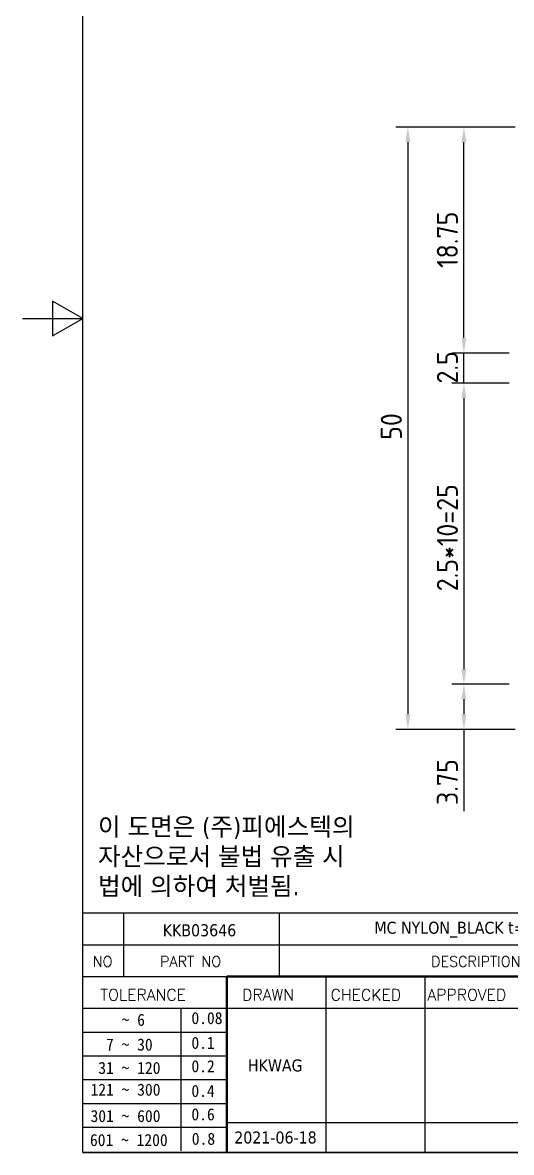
# Model space of a CAD drawing. Header units: millimetres. Extents: x 0 to 105, y 0 to 149.
# Drawn here: x 0 to 40.6, y 5 to 98.8 of the extents above; entities that cross this region are included whole.
import ezdxf
from ezdxf.enums import TextEntityAlignment as Align

# ---------------------------------------------------------------- set-up
doc = ezdxf.new("R2010")
doc.units = ezdxf.units.MM
doc.header["$LTSCALE"] = 0.5
doc.layers.get('0').update_dxf_attribs({"color": 3, "lineweight": 25})
for name, color, linetype, lineweight in [('경계(ISO)', 7, 'Continuous', 25), ('기호(ISO)', 5, 'Continuous', 25), ('제목(ISO)', 5, 'Continuous', 50), ('치수(ISO)', 2, 'Continuous', 25), ('해치(ISO)', 7, 'Continuous', 18)]:
    doc.layers.add(name, color=color, linetype=linetype, lineweight=lineweight)
doc.styles.add('HAN_291', font='')
doc.styles.add('HAN_370', font='', dxfattribs={"width": 2})
doc.styles.add('RC_284', font='ROMANC.shx')
doc.styles.add('RC_287', font='ROMANC.shx')
doc.styles.add('RC_292', font='ROMANC.shx')
doc.styles.add('ROMANT_294', font='romant.shx')
doc.styles.add('문자 텍스트_PSTEK_POSCO', font='isocp.shx')
doc.styles.add('치수 텍스트_PSTEK_POSCO', font='isocp.shx')
doc.styles.add('텍스트 스타일198', font='tahoma.ttf')
doc.styles.add('텍스트 스타일333', font='ROMANC.shx', dxfattribs={"width": 0.800000011920929})
doc.styles.get('HAN_291').set_extended_font_data('GulimChe')
doc.styles.get('HAN_370').set_extended_font_data('GulimChe')
doc.dimstyles.new('치수_PSTEK_POSCO', dxfattribs={"dimscale": 0.5, "dimtxt": 3.5, "dimasz": 2.5, "dimexe": 2, "dimexo": 2.5, "dimgap": 1, "dimtad": 1, "dimrnd": 1e-08, "dimdsep": 46, "dimtxsty": '치수 텍스트_PSTEK_POSCO', "dimcen": 0.09, "dimdle": 10, "dimclrd": 7, "dimclre": 7, "dimclrt": 2, "dimadec": 1, "dimazin": 2, "dimtfac": 1, "dimtmove": 0, "dimatfit": 3, "dimfxl": 0, "dimtolj": 1, "dimlwd": -1, "dimlwe": -1, "dimarcsym": 0})

# ---------------------------------------------------------------- blocks, each defined once
blk = doc.blocks.new('경계 Default Border')
at = {"layer": '경계(ISO)', "flags": 128}
for points in [[(10, 10), (10, 287.0000076293945), (200, 287.0000076293945), (200, 10), (10, 10)], [(0, 148.5000038146973), (10, 148.5000038146973), (5, 151.3867473602295), (5, 145.6132507324219), (10, 148.5000038146973)]]:
    blk.add_lwpolyline(points, dxfattribs=at)
blk = doc.blocks.new('제목 블록 PSTEK')
for color, points in [(252, [(317.2195697678507, 17.0593801673321), (322.0326348870767, 21.62682475217465), (322.2781991042243, 21.94392121864296), (317.0471853425802, 16.97985676345368), (318.7512090904202, 16.1899260703855), (316.0018030350395, 12.71868385740789), (316.3356552234328, 13.00206718743325), (318.9235935156908, 16.2694494742633)]), (5, [(321.6183518841322, 17.4193704504104), (319.5281351041078, 18.24969419629727), (322.4505835294948, 22.02344462252142), (317.2195697678507, 17.0593801673321), (318.9235935156908, 16.2694494742633), (316.1741874603099, 12.79820726128571)]), (1, [(324.4839107253602, 19.60711530335299), (325.2419748254881, 19.60711530335299), (325.2419748254881, 20.25857663940324), (321.2266040451076, 20.25857663940324), (321.2266040451076, 19.60711530335299), (321.9846681452406, 19.60711530335299), (321.9846681452406, 15.3430047401139), (324.4839107253602, 15.3430047401139)]), (252, [(321.9846681452406, 19.60711530335299), (321.4042753185749, 19.60711530335299), (321.4042753185749, 19.45905590879572), (321.9846681452406, 19.45905590879572)]), (252, [(324.6615819988275, 19.45905590879572), (325.4196460989604, 19.45905590879572), (325.4196460989604, 20.11051724484596), (325.2419748254881, 20.11051724484596), (325.2419748254881, 19.60711530335299), (324.4839107253602, 19.60711530335299), (324.4839107253602, 15.3430047401139), (322.1623394187076, 15.3430047401139), (322.1623394187076, 15.19494534555726), (324.6615819988275, 15.19494534555726)]), (1, [(329.2277337269622, 20.25857663940324), (325.65654113025, 20.25857663940324), (325.65654113025, 15.3430047401139), (329.3580259941756, 15.3430047401139), (329.3580259941756, 15.9944660761648), (328.1137701654877, 15.9944660761648), (328.1137701654877, 17.56360607323003), (329.2277337269622, 17.56360607323003), (329.2277337269622, 18.25543873810179), (328.1137701654877, 18.25543873810179), (328.1137701654877, 19.60711530335299), (329.2277337269622, 19.60711530335299)]), (252, [(328.2914414389548, 19.45905590879572), (329.4054050004294, 19.45905590879572), (329.4054050004294, 20.11051724484596), (329.2277337269622, 20.11051724484596), (329.2277337269622, 19.60711530335299), (328.1137701654877, 19.60711530335299), (328.1137701654877, 18.25543873810179), (328.2914414389548, 18.25543873810179)]), (1, [(332.3312149849806, 20.25857663940324), (329.8592894925411, 20.25857663940324), (329.8592894925411, 15.3430047401139), (332.3312149849806, 15.3430047401139), (332.3312149849806, 17.4318630164523), (333.0701931098801, 15.3430047401139), (335.4855464857051, 15.3430047401139), (334.2514536401189, 19.30614745124769), (335.4379594596742, 20.25857663940324), (334.3071782107978, 20.25857663940324), (332.3312149849806, 18.99741471888304)]), (252, [(332.5088862584528, 20.1105172448466), (332.3312149849806, 20.1105172448466), (332.3312149849806, 18.99741471888368), (332.5088862584528, 19.11081371413894)]), (252, [(335.6156307331414, 20.11051724484596), (335.2535118015555, 20.11051724484596), (334.2514536401189, 19.30614745124769), (335.4855464857051, 15.3430047401139), (333.1954852176545, 15.3430047401139), (333.2478643833523, 15.19494534555726), (335.6632177591723, 15.19494534555726), (334.4291249135862, 19.15808805669106)]), (252, [(328.2914414389548, 17.41554667867274), (329.4054050004294, 17.41554667867274), (329.4054050004294, 18.10737934354514), (329.2277337269622, 18.10737934354514), (329.2277337269622, 17.56360607323003), (328.1137701654877, 17.56360607323003), (328.1137701654877, 15.9944660761648), (328.2914414389548, 15.9944660761648)]), (252, [(332.5088862584528, 16.92964231796647), (332.3312149849806, 17.43186301645164), (332.3312149849806, 15.3430047401139), (330.0369607660135, 15.3430047401139), (330.0369607660135, 15.19494534555726), (332.5088862584528, 15.19494534555726)]), (252, [(329.5356972676428, 15.8464066816075), (329.3580259941756, 15.8464066816075), (329.3580259941756, 15.3430047401139), (325.8342124037171, 15.3430047401139), (325.8342124037171, 15.19494534555726), (329.5356972676428, 15.19494534555726)])]:
    blk.add_hatch(color=color).paths.add_polyline_path(points)
h = blk.add_hatch(color=1)
edge = h.paths.add_edge_path(flags=0)
edge.add_line((314.2242174273352, 19.60711530335299), (314.2242174273352, 17.00126995915134))
edge.add_line((314.2242174273352, 17.00126995915134), (314.3485873187598, 17.00126995915134))
edge.add_arc((314.3485873187598, 17.6527312952023), 0.6514613360509371, 270, 360)
edge.add_line((315.0000486548106, 17.6527312952023), (315.0000486548106, 18.95565396730211))
edge.add_arc((314.3485873187598, 18.95565396730212), 0.6514613360508712, 0, 90)
edge.add_line((314.3485873187598, 19.60711530335299), (314.2242174273352, 19.60711530335299))
edge = h.paths.add_edge_path()
edge.add_arc((314.9847713324306, 18.28938669179658), 1.969189947606664, 269.9999999999959, 450)
edge.add_line((314.9847713324306, 20.25857663940318), (311.7664314776902, 20.25857663940324))
edge.add_line((311.7664314776902, 20.25857663940324), (311.7664314776902, 15.3430047401139))
edge.add_line((311.7664314776902, 15.3430047401139), (314.2242174273352, 15.3430047401139))
edge.add_line((314.2242174273352, 15.3430047401139), (314.2242174273352, 16.32019674418991))
edge.add_line((314.2242174273352, 16.32019674418991), (314.9847713324307, 16.32019674418991))
h = blk.add_hatch(color=252)
edge = h.paths.add_edge_path()
edge.add_arc((314.9847713324309, 18.28938669179657), 1.969189947606666, 270, 406.8278729790604)
edge.add_arc((315.1624426058984, 18.1413272972396), 1.969189947606962, -90, 53.560984836317004, ccw=False)
edge.add_line((315.1624426058984, 16.17213734963263), (314.4018887008024, 16.17213734963263))
edge.add_line((314.4018887008024, 16.17213734963263), (314.4018887008024, 15.19494534555726))
edge.add_line((314.4018887008024, 15.19494534555726), (311.9441027511573, 15.19494534555726))
edge.add_line((311.9441027511573, 15.19494534555726), (311.9441027511573, 15.3430047401139))
edge.add_line((311.9441027511573, 15.3430047401139), (314.2242174273352, 15.3430047401139))
edge.add_line((314.2242174273352, 15.3430047401139), (314.2242174273352, 16.32019674418991))
edge.add_line((314.2242174273352, 16.32019674418991), (314.9847713324309, 16.32019674418991))
h = blk.add_hatch(color=252)
edge = h.paths.add_edge_path()
edge.add_line((314.4018887008024, 19.45905590879572), (314.5262585922315, 19.45905590879572))
edge.add_arc((314.5262585922314, 18.80759457274939), 0.6514613360463194, 60.4189348879147, 90.00000000000318, ccw=False)
edge.add_arc((314.3485873187602, 18.95565396730057), 0.6514613360524251, 39.96992292766206, 90.00000000009999)
edge.add_line((314.3485873187591, 19.60711530335307), (314.2242174273352, 19.60711530335298))
edge.add_line((314.2242174273352, 19.60711530335299), (314.2242174273352, 17.00126995915134))
edge.add_line((314.2242174273352, 17.00126995915134), (314.3485873187591, 17.00126995915134))
edge.add_arc((314.3485873187568, 17.652731295233), 0.6514613360816299, 270.0000000002, 274.6930825552478)
edge.add_line((314.4018887008024, 17.0034541317032), (314.4018887008024, 19.45905590879572))
at = {"layer": '해치(ISO)', "true_color": 0x27d1fc}
h = blk.add_hatch(color=140, dxfattribs=at)
edge = h.paths.add_edge_path()
edge.add_ellipse((330.3660919371412, 20.15576403068321), major_axis=(9.100907360794343, 0), ratio=0.4069904968023172, start_angle=301.3098473703837, end_angle=507.7436900681698)
edge.add_ellipse((331.5340919371412, 20.4634168429492), major_axis=(-9.82350664112931, 0), ratio=0.3942600559756514, start_angle=111.51207141178469, end_angle=334.47025347086895, ccw=False)
edge.add_line((335.1363447531188, 16.8601935978785), (335.0955236905705, 16.99119398620872))
at = {"color": 180}
for p, q in [((182.475792979055, 11.79100474011392), (182.4757929790549, 51.56524660363496)), ((182.4757929790549, 51.56524660363496), (372.4757929537551, 51.56524660363496)), ((189.2651435055721, 51.56524660363496), (189.2651435055722, 41.00524660363494)), ((215.2152739891528, 41.00524660363494), (215.2152739891528, 51.56524660363496)), ((280.8758854511282, 51.56524660363496), (280.8758854511282, 41.00524660363494)), ((310.0881549537552, 51.56524660363496), (310.0881549537553, 41.00524660363494)), ((316.9044520275131, 51.56524660363496), (316.9044520275127, 41.00524660363494)), ((338.4566026226726, 51.56524660363496), (338.4566026226727, 41.00524660363494)), ((372.4757929537551, 51.56524660363496), (372.4757929537551, 11.79100474011389)), ((182.475792979055, 46.2852466036349), (372.4757929537551, 46.28524660363492)), ((182.475792979055, 41.00524660363493), (206.451475290024, 41.00524660363493)), ((222.9401812389276, 11.79100474011392), (222.9401812389276, 41.00524660363494)), ((239.4288871878316, 11.79100474011392), (239.4288871878316, 41.00524660363494)), ((255.9175931367356, 11.79100474011392), (255.9175931367356, 41.00524660363494)), ((268.6918866058747, 41.00524660363494), (268.6918866058747, 30.44524660363498)), ((280.8758854511282, 41.00524660363494), (280.8758854511282, 25.16524660363502)), ((310.088154953755, 41.00524660363494), (310.088154953755, 11.79100474011392)), ((182.475792979055, 35.72524660363497), (206.451475290024, 35.72524660363497)), ((198.8621818849491, 12.02524660363491), (198.8621818849491, 35.72524660363497)), ((206.451475290024, 35.72524660363497), (372.4757929537551, 35.72524660363497)), ((182.475792979055, 31.77524660363492), (206.451475290024, 31.77524660363492)), ((255.917593136736, 30.44524660363498), (372.4757929537552, 30.44524660363501)), ((182.475792979055, 27.82524660363487), (206.451475290024, 27.82524660363487)), ((255.9175931367359, 25.16524660363502), (372.4757929537552, 25.165246603635)), ((268.6918866058744, 25.16524660363502), (268.6918866058744, 11.79100474011392)), ((182.475792979055, 23.87524660363505), (206.451475290024, 23.87524660363505)), ((182.475792979055, 19.92524660363478), (206.451475290024, 19.92524660363478)), ((255.9175931367359, 19.88524660363481), (310.0881549537553, 19.88524660363481)), ((182.475792979055, 15.97524660363496), (206.451475290024, 15.97524660363496)), ((206.451475290024, 16.74100474011396), (255.9175931367359, 16.74100474011396)), ((182.475792979055, 11.79100474011392), (372.4757929537551, 11.79100474011389))]:
    blk.add_line(p, q, dxfattribs=at)
at = {"color": 7, "lineweight": 50}
for p, q in [((206.4514752900237, 11.79100474011392), (206.4514752900237, 41.00524660363494)), ((206.451475290024, 41.00524660363494), (372.4757929537551, 41.00524660363496))]:
    blk.add_line(p, q, dxfattribs=at)
at = {"color": 7}
for p, q in [((322.2781991042243, 21.94392121864296), (317.0471853425802, 16.97985676345368)), ((322.4505835294948, 22.02344462252142), (317.2195697678507, 17.0593801673321)), ((317.2195697678507, 17.0593801673321), (322.0326348870767, 21.62682475217465)), ((319.5281351041078, 18.24969419629727), (322.4505835294948, 22.02344462252142)), ((322.0326348870767, 21.62682475217465), (322.2781991042243, 21.94392121864296)), ((311.7664314776902, 20.25900474011391), (311.7664314776902, 15.34300474011391)), ((314.9847713324309, 20.25857663940324), (311.7664314776902, 20.25857663940324)), ((314.9847713324309, 20.25857663940324), (311.7664314776902, 20.25857663940324)), ((311.7664314776902, 20.25857663940324), (311.7664314776902, 15.3430047401139)), ((314.2242174273352, 17.00126995915134), (314.2242174273352, 19.60711530335299)), ((314.2242174273352, 19.60711530335299), (314.3485873187591, 19.60711530335299)), ((314.3485873187591, 19.60711530335299), (314.2242174273352, 19.60711530335299)), ((314.2242174273352, 19.60711530335299), (314.2242174273352, 17.00126995915134)), ((314.2242174273352, 17.00126995915134), (314.2242174273352, 19.60711530335299)), ((314.2242174273352, 19.60711530335299), (314.3485873187591, 19.60711530335299)), ((314.4018887008024, 19.45905590879572), (314.5262585922314, 19.45905590879572)), ((314.4018887008024, 17.0034541317032), (314.4018887008024, 19.45905590879572)), ((315.0000486548106, 18.95565396730275), (315.0000486548106, 17.65273129520161)), ((315.0000486548106, 18.95565396730275), (315.0000486548106, 17.65273129520161)), ((325.2419748254881, 20.25857663940324), (321.2266040451076, 20.25857663940324)), ((321.2266040451076, 20.25857663940324), (321.2266040451076, 19.60711530335299)), ((325.2419748254881, 20.25857663940324), (321.2266040451076, 20.25857663940324)), ((321.2266040451076, 20.25857663940324), (321.2266040451076, 19.60711530335299)), ((321.2266040451076, 19.60711530335299), (321.9846681452406, 19.60711530335299)), ((321.2266040451076, 19.60711530335299), (321.9846681452406, 19.60711530335299)), ((321.4042753185749, 19.60711530335299), (321.4042753185749, 19.45905590879572)), ((321.9846681452406, 19.60711530335299), (321.4042753185749, 19.60711530335299)), ((321.4042753185749, 19.45905590879572), (321.9846681452406, 19.45905590879572)), ((321.9846681452406, 19.60711530335299), (321.9846681452406, 15.3430047401139)), ((321.9846681452406, 19.45905590879572), (321.9846681452406, 19.60711530335299)), ((321.9846681452406, 19.60711530335299), (321.9846681452406, 15.3430047401139)), ((324.4839107253602, 19.60711530335299), (325.2419748254881, 19.60711530335299)), ((324.4839107253602, 15.3430047401139), (324.4839107253602, 19.60711530335299)), ((325.2419748254881, 19.60711530335299), (324.4839107253602, 19.60711530335299)), ((324.4839107253602, 19.60711530335299), (324.4839107253602, 15.3430047401139)), ((324.4839107253602, 19.60711530335299), (325.2419748254881, 19.60711530335299)), ((324.4839107253602, 15.3430047401139), (324.4839107253602, 19.60711530335299)), ((324.6615819988275, 19.45905590879572), (325.4196460989604, 19.45905590879572)), ((324.6615819988275, 15.19494534555726), (324.6615819988275, 19.45905590879572)), ((325.2419748254881, 19.60711530335299), (325.2419748254881, 20.25857663940324)), ((325.2419748254881, 19.60711530335299), (325.2419748254881, 20.25857663940324)), ((325.4196460989604, 20.11051724484596), (325.2419748254881, 20.11051724484596)), ((325.2419748254881, 20.11051724484596), (325.2419748254881, 19.60711530335299)), ((325.4196460989604, 19.45905590879572), (325.4196460989604, 20.11051724484596)), ((329.2277337269622, 20.25857663940324), (325.65654113025, 20.25857663940324)), ((325.65654113025, 20.25857663940324), (325.65654113025, 15.3430047401139)), ((325.65654113025, 20.25857663940324), (325.65654113025, 15.3430047401139)), ((329.2277337269622, 20.25857663940324), (325.65654113025, 20.25857663940324)), ((328.1137701654877, 18.25543873810179), (328.1137701654877, 19.60711530335299)), ((328.1137701654877, 19.60711530335299), (329.2277337269622, 19.60711530335299)), ((329.2277337269622, 19.60711530335299), (328.1137701654877, 19.60711530335299)), ((328.1137701654877, 19.60711530335299), (328.1137701654877, 18.25543873810179)), ((328.1137701654877, 18.25543873810179), (328.1137701654877, 19.60711530335299)), ((328.1137701654877, 19.60711530335299), (329.2277337269622, 19.60711530335299)), ((328.2914414389548, 18.25543873810179), (328.2914414389548, 19.45905590879572)), ((328.2914414389548, 19.45905590879572), (329.4054050004294, 19.45905590879572)), ((329.2277337269622, 19.60711530335299), (329.2277337269622, 20.25857663940324)), ((329.2277337269622, 19.60711530335299), (329.2277337269622, 20.25857663940324)), ((329.4054050004294, 20.11051724484596), (329.2277337269622, 20.11051724484596)), ((329.2277337269622, 20.11051724484596), (329.2277337269622, 19.60711530335299)), ((329.4054050004294, 19.45905590879572), (329.4054050004294, 20.11051724484596)), ((332.3312149849806, 20.25857663940324), (329.8592894925411, 20.25857663940324)), ((329.8592894925411, 20.25857663940324), (329.8592894925411, 15.3430047401139)), ((329.8592894925411, 20.25857663940324), (329.8592894925411, 15.3430047401139)), ((332.3312149849806, 20.25857663940324), (329.8592894925411, 20.25857663940324)), ((334.3071782107978, 20.25857663940324), (332.3312149849806, 18.99741471888304)), ((332.3312149849806, 18.99741471888304), (332.3312149849806, 20.25857663940324)), ((334.3071782107978, 20.25857663940324), (332.3312149849806, 18.99741471888304)), ((332.3312149849806, 18.99741471888304), (332.3312149849806, 20.25857663940324)), ((332.5088862584528, 20.1105172448466), (332.3312149849806, 20.1105172448466)), ((332.3312149849806, 20.1105172448466), (332.3312149849806, 18.99741471888368)), ((332.3312149849806, 18.99741471888368), (332.5088862584528, 19.11081371413894)), ((332.5088862584528, 19.11081371413894), (332.5088862584528, 20.1105172448466)), ((334.2514536401189, 19.30614745124769), (335.4379594596742, 20.25857663940324)), ((334.2514536401189, 19.30614745124769), (335.4379594596742, 20.25857663940324)), ((335.2535118015555, 20.11051724484596), (334.2514536401189, 19.30614745124769)), ((335.4855464857051, 15.3430047401139), (334.2514536401189, 19.30614745124769)), ((334.2514536401189, 19.30614745124769), (335.4855464857051, 15.3430047401139)), ((335.4855464857051, 15.3430047401139), (334.2514536401189, 19.30614745124769)), ((335.4379594596742, 20.25857663940324), (334.3071782107978, 20.25857663940324)), ((335.4379594596742, 20.25857663940324), (334.3071782107978, 20.25857663940324)), ((334.4291249135862, 19.15808805669104), (335.6156307331414, 20.11051724484596)), ((335.6632177591723, 15.19494534555726), (334.4291249135862, 19.15808805669104)), ((335.6156307331414, 20.11051724484596), (335.2535118015555, 20.11051724484596)), ((314.3485873187591, 17.00126995915134), (314.2242174273352, 17.00126995915134)), ((314.2242174273352, 17.00126995915134), (314.3485873187591, 17.00126995915134)), ((314.3485873187591, 17.00126995915134), (314.2242174273352, 17.00126995915134)), ((316.1741874603099, 12.79820726128571), (321.6183518841322, 17.4193704504104)), ((317.0471853425802, 16.97985676345368), (318.7512090904202, 16.1899260703855)), ((318.9235935156908, 16.2694494742633), (317.2195697678507, 17.0593801673321)), ((317.2195697678507, 17.0593801673321), (318.9235935156908, 16.2694494742633)), ((321.6183518841322, 17.4193704504104), (319.5281351041078, 18.24969419629727)), ((329.2277337269622, 18.25543873810179), (328.1137701654877, 18.25543873810179)), ((328.1137701654877, 18.25543873810179), (328.2914414389548, 18.25543873810179)), ((329.2277337269622, 18.25543873810179), (328.1137701654877, 18.25543873810179)), ((328.1137701654877, 17.56360607323003), (329.2277337269622, 17.56360607323003)), ((328.1137701654877, 15.9944660761648), (328.1137701654877, 17.56360607323003)), ((329.2277337269622, 17.56360607323003), (328.1137701654877, 17.56360607323003)), ((328.1137701654877, 17.56360607323003), (328.1137701654877, 15.9944660761648)), ((328.1137701654877, 17.56360607323003), (329.2277337269622, 17.56360607323003)), ((328.1137701654877, 15.9944660761648), (328.1137701654877, 17.56360607323003)), ((328.2914414389548, 15.9944660761648), (328.2914414389548, 17.41554667867274)), ((328.2914414389548, 17.41554667867274), (329.4054050004294, 17.41554667867274)), ((329.2277337269622, 17.56360607323003), (329.2277337269622, 18.25543873810179)), ((329.2277337269622, 17.56360607323003), (329.2277337269622, 18.25543873810179)), ((329.4054050004294, 18.10737934354514), (329.2277337269622, 18.10737934354514)), ((329.2277337269622, 18.10737934354514), (329.2277337269622, 17.56360607323003)), ((329.4054050004294, 17.41554667867274), (329.4054050004294, 18.10737934354514)), ((332.3312149849806, 17.4318630164523), (333.0701931098801, 15.3430047401139)), ((332.3312149849806, 15.3430047401139), (332.3312149849806, 17.4318630164523)), ((332.5088862584528, 16.92964231796647), (332.3312149849806, 17.43186301645164)), ((332.3312149849806, 17.43186301645164), (332.3312149849806, 15.3430047401139)), ((332.3312149849806, 17.4318630164523), (333.0701931098801, 15.3430047401139)), ((332.3312149849806, 15.3430047401139), (332.3312149849806, 17.4318630164523)), ((332.5088862584528, 15.19494534555726), (332.5088862584528, 16.92964231796647)), ((345.0447381189468, 17.50375595811051), (344.9867755289346, 17.689895936919)), ((311.7664314776902, 15.3430047401139), (314.2242174273352, 15.3430047401139)), ((311.7664314776902, 15.3430047401139), (314.2242174273352, 15.3430047401139)), ((314.2242174273352, 15.3430047401139), (311.9441027511573, 15.3430047401139)), ((311.9441027511573, 15.3430047401139), (311.9441027511573, 15.19494534555726)), ((311.9441027511573, 15.19494534555726), (314.4018887008024, 15.19494534555726)), ((314.2242174273352, 16.32019674418991), (314.9847713324309, 16.32019674418991)), ((314.2242174273352, 15.3430047401139), (314.2242174273352, 16.32019674418991)), ((314.9847713324309, 16.32019674418991), (314.2242174273352, 16.32019674418991)), ((314.2242174273352, 16.32019674418991), (314.2242174273352, 15.3430047401139)), ((314.2242174273352, 16.32019674418991), (314.9847713324309, 16.32019674418991)), ((314.2242174273352, 15.3430047401139), (314.2242174273352, 16.32019674418991)), ((314.4018887008024, 16.17213734963263), (315.162442605898, 16.17213734963263)), ((314.4018887008024, 15.19494534555726), (314.4018887008024, 16.17213734963263)), ((318.7512090904202, 16.1899260703855), (316.0018030350395, 12.71868385740789)), ((318.9235935156908, 16.2694494742633), (316.1741874603099, 12.79820726128571)), ((316.3356552234328, 13.00206718743325), (318.9235935156908, 16.2694494742633)), ((321.9846681452406, 15.3430047401139), (324.4839107253602, 15.3430047401139)), ((321.9846681452406, 15.3430047401139), (324.4839107253602, 15.3430047401139)), ((324.4839107253602, 15.3430047401139), (322.1623394187076, 15.3430047401139)), ((322.1623394187076, 15.3430047401139), (322.1623394187076, 15.19494534555726)), ((322.1623394187076, 15.19494534555726), (324.6615819988275, 15.19494534555726)), ((325.65654113025, 15.3430047401139), (329.3580259941756, 15.3430047401139)), ((325.65654113025, 15.3430047401139), (329.3580259941756, 15.3430047401139)), ((329.3580259941756, 15.3430047401139), (325.8342124037171, 15.3430047401139)), ((325.8342124037171, 15.3430047401139), (325.8342124037171, 15.19494534555726)), ((325.8342124037171, 15.19494534555726), (329.5356972676428, 15.19494534555726)), ((329.3580259941756, 15.9944660761648), (328.1137701654877, 15.9944660761648)), ((328.1137701654877, 15.9944660761648), (328.2914414389548, 15.9944660761648)), ((329.3580259941756, 15.9944660761648), (328.1137701654877, 15.9944660761648)), ((329.3580259941756, 15.3430047401139), (329.3580259941756, 15.9944660761648)), ((329.3580259941756, 15.3430047401139), (329.3580259941756, 15.9944660761648)), ((329.5356972676428, 15.8464066816075), (329.3580259941756, 15.8464066816075)), ((329.3580259941756, 15.8464066816075), (329.3580259941756, 15.3430047401139)), ((329.5356972676428, 15.19494534555726), (329.5356972676428, 15.8464066816075)), ((329.8592894925411, 15.3430047401139), (332.3312149849806, 15.3430047401139)), ((329.8592894925411, 15.3430047401139), (332.3312149849806, 15.3430047401139)), ((332.3312149849806, 15.3430047401139), (330.0369607660135, 15.3430047401139)), ((330.0369607660135, 15.3430047401139), (330.0369607660135, 15.19494534555726)), ((330.0369607660135, 15.19494534555726), (332.5088862584528, 15.19494534555726)), ((333.0701931098801, 15.3430047401139), (335.4855464857051, 15.3430047401139)), ((333.0701931098801, 15.3430047401139), (335.4855464857051, 15.3430047401139)), ((335.4855464857051, 15.3430047401139), (333.1954852176545, 15.3430047401139)), ((333.1954852176545, 15.3430047401139), (333.2478643833523, 15.19494534555726)), ((333.2478643833523, 15.19494534555726), (335.6632177591723, 15.19494534555726)), ((316.0018030350395, 12.71868385740789), (316.3356552234328, 13.00206718743325))]:
    blk.add_line(p, q, dxfattribs=at)
at = {"color": 5}
for p, q in [((322.4505835294948, 22.02344462252142), (317.2195697678507, 17.0593801673321)), ((319.5281351041078, 18.24969419629727), (322.4505835294948, 22.02344462252142)), ((316.1741874603099, 12.79820726128571), (321.6183518841322, 17.4193704504104)), ((317.2195697678507, 17.0593801673321), (318.9235935156908, 16.2694494742633)), ((321.6183518841322, 17.4193704504104), (319.5281351041078, 18.24969419629727)), ((318.9235935156908, 16.2694494742633), (316.1741874603099, 12.79820726128571))]:
    blk.add_line(p, q, dxfattribs=at)
at = {"color": 1}
for p, q in [((314.9847713324309, 20.25857663940324), (311.7664314776902, 20.25857663940324)), ((311.7664314776902, 20.25857663940324), (311.7664314776902, 15.3430047401139)), ((314.2242174273352, 17.00126995915134), (314.2242174273352, 19.60711530335299)), ((314.2242174273352, 19.60711530335299), (314.3485873187591, 19.60711530335299)), ((315.0000486548106, 18.95565396730275), (315.0000486548106, 17.65273129520161)), ((325.2419748254881, 20.25857663940324), (321.2266040451076, 20.25857663940324)), ((321.2266040451076, 20.25857663940324), (321.2266040451076, 19.60711530335299)), ((321.2266040451076, 19.60711530335299), (321.9846681452406, 19.60711530335299)), ((321.9846681452406, 19.60711530335299), (321.9846681452406, 15.3430047401139)), ((324.4839107253602, 19.60711530335299), (325.2419748254881, 19.60711530335299)), ((324.4839107253602, 15.3430047401139), (324.4839107253602, 19.60711530335299)), ((325.2419748254881, 19.60711530335299), (325.2419748254881, 20.25857663940324)), ((329.2277337269622, 20.25857663940324), (325.65654113025, 20.25857663940324)), ((325.65654113025, 20.25857663940324), (325.65654113025, 15.3430047401139)), ((328.1137701654877, 18.25543873810179), (328.1137701654877, 19.60711530335299)), ((328.1137701654877, 19.60711530335299), (329.2277337269622, 19.60711530335299)), ((329.2277337269622, 19.60711530335299), (329.2277337269622, 20.25857663940324)), ((332.3312149849806, 20.25857663940324), (329.8592894925411, 20.25857663940324)), ((329.8592894925411, 20.25857663940324), (329.8592894925411, 15.3430047401139)), ((334.3071782107978, 20.25857663940324), (332.3312149849806, 18.99741471888304)), ((332.3312149849806, 18.99741471888304), (332.3312149849806, 20.25857663940324)), ((334.2514536401189, 19.30614745124769), (335.4379594596742, 20.25857663940324)), ((335.4855464857051, 15.3430047401139), (334.2514536401189, 19.30614745124769)), ((335.4379594596742, 20.25857663940324), (334.3071782107978, 20.25857663940324)), ((314.3485873187591, 17.00126995915134), (314.2242174273352, 17.00126995915134)), ((329.2277337269622, 18.25543873810179), (328.1137701654877, 18.25543873810179)), ((328.1137701654877, 17.56360607323003), (329.2277337269622, 17.56360607323003)), ((328.1137701654877, 15.9944660761648), (328.1137701654877, 17.56360607323003)), ((329.2277337269622, 17.56360607323003), (329.2277337269622, 18.25543873810179)), ((332.3312149849806, 17.4318630164523), (333.0701931098801, 15.3430047401139)), ((332.3312149849806, 15.3430047401139), (332.3312149849806, 17.4318630164523)), ((311.7664314776902, 15.3430047401139), (314.2242174273352, 15.3430047401139)), ((314.2242174273352, 16.32019674418991), (314.9847713324309, 16.32019674418991)), ((314.2242174273352, 15.3430047401139), (314.2242174273352, 16.32019674418991)), ((321.9846681452406, 15.3430047401139), (324.4839107253602, 15.3430047401139)), ((325.65654113025, 15.3430047401139), (329.3580259941756, 15.3430047401139)), ((329.3580259941756, 15.9944660761648), (328.1137701654877, 15.9944660761648)), ((329.3580259941756, 15.3430047401139), (329.3580259941756, 15.9944660761648)), ((329.8592894925411, 15.3430047401139), (332.3312149849806, 15.3430047401139)), ((333.0701931098801, 15.3430047401139), (335.4855464857051, 15.3430047401139))]:
    blk.add_line(p, q, dxfattribs=at)
at = {"color": 7}
for centre, radius, start, end in [((314.3485873187598, 18.95565396730211), 0.6514613360508712, 0, 90), ((314.3485873187602, 18.95565396730057), 0.6514613360524251, 39.96992292766117, 90), ((314.3485873187598, 18.95565396730212), 0.6514613360508712, 0, 90), ((314.5262585922314, 18.80759457274939), 0.6514613360463193, 60.41893488791137, 90), ((314.9847713324309, 18.28938669179658), 1.969189947606665, 270, 90), ((314.9847713324309, 18.28938669179658), 1.969189947606665, 270, 90), ((314.9847713324307, 18.2893866917965), 1.969189947606594, 270, 46.82787297909833), ((315.1624426058984, 18.1413272972396), 1.969189947606961, 270, 53.56098483636067), ((314.3485873187597, 17.65273129520228), 0.6514613360509381, 270, 0), ((314.3485873187598, 17.6527312952023), 0.6514613360509381, 270, 0), ((314.3485873187568, 17.652731295233), 0.6514613360816299, 270, 274.6930825552478)]:
    blk.add_arc(centre, radius, start, end, dxfattribs=at)
at = {"color": 1}
for centre, radius, start, end in [((314.3485873187598, 18.95565396730211), 0.6514613360508712, 0, 90), ((314.9847713324309, 18.28938669179657), 1.969189947606665, 270, 90), ((314.3485873187598, 17.6527312952023), 0.6514613360509381, 270, 0)]:
    blk.add_arc(centre, radius, start, end, dxfattribs=at)
at = {"layer": '제목(ISO)', "lineweight": 18}
blk.add_line((182.475792979055, 35.72500474011393), (182.475792979055, 11.79100474011392), dxfattribs=at)
at = {"layer": '제목(ISO)'}
for p, q in [((322.2781991042243, 21.94392121864296), (317.0471853425802, 16.97985676345368)), ((322.4505835294948, 22.02344462252142), (317.2195697678507, 17.0593801673321)), ((317.2195697678507, 17.0593801673321), (322.0326348870767, 21.62682475217465)), ((319.5281351041078, 18.24969419629727), (322.4505835294948, 22.02344462252142)), ((322.0326348870767, 21.62682475217465), (322.2781991042243, 21.94392121864296)), ((314.9847713324306, 20.25857663940324), (311.7664314776902, 20.25857663940324)), ((311.7664314776902, 20.25857663940324), (311.7664314776902, 15.3430047401139)), ((314.2242174273352, 17.00126995915134), (314.2242174273352, 19.60711530335299)), ((314.2242174273352, 19.60711530335299), (314.3485873187598, 19.60711530335299)), ((314.3485873187591, 19.60711530335299), (314.2242174273352, 19.60711530335299)), ((314.2242174273352, 19.60711530335299), (314.2242174273352, 17.00126995915134)), ((314.4018887008024, 19.45905590879572), (314.5262585922314, 19.45905590879572)), ((314.4018887008024, 17.0034541317032), (314.4018887008024, 19.45905590879572)), ((315.0000486548106, 18.95565396730211), (315.0000486548106, 17.6527312952023)), ((325.2419748254881, 20.25857663940324), (321.2266040451076, 20.25857663940324)), ((321.2266040451076, 20.25857663940324), (321.2266040451076, 19.60711530335299)), ((321.2266040451076, 19.60711530335299), (321.9846681452406, 19.60711530335299)), ((321.9846681452406, 19.60711530335299), (321.4042753185749, 19.60711530335299)), ((321.4042753185749, 19.60711530335299), (321.4042753185749, 19.45905590879572)), ((321.4042753185749, 19.45905590879572), (321.9846681452406, 19.45905590879572)), ((321.9846681452406, 19.60711530335299), (321.9846681452406, 15.3430047401139)), ((321.9846681452406, 19.45905590879572), (321.9846681452406, 19.60711530335299)), ((324.4839107253602, 19.60711530335299), (325.2419748254881, 19.60711530335299)), ((324.4839107253602, 15.3430047401139), (324.4839107253602, 19.60711530335299)), ((325.2419748254881, 19.60711530335299), (324.4839107253602, 19.60711530335299)), ((324.4839107253602, 19.60711530335299), (324.4839107253602, 15.3430047401139)), ((324.6615819988275, 19.45905590879572), (325.4196460989604, 19.45905590879572)), ((324.6615819988275, 15.19494534555726), (324.6615819988275, 19.45905590879572)), ((325.2419748254881, 19.60711530335299), (325.2419748254881, 20.25857663940324)), ((325.4196460989604, 20.11051724484596), (325.2419748254881, 20.11051724484596)), ((325.2419748254881, 20.11051724484596), (325.2419748254881, 19.60711530335299)), ((325.4196460989604, 19.45905590879572), (325.4196460989604, 20.11051724484596)), ((329.2277337269622, 20.25857663940324), (325.65654113025, 20.25857663940324)), ((325.65654113025, 20.25857663940324), (325.65654113025, 15.3430047401139)), ((328.1137701654877, 18.25543873810179), (328.1137701654877, 19.60711530335299)), ((328.1137701654877, 19.60711530335299), (329.2277337269622, 19.60711530335299)), ((329.2277337269622, 19.60711530335299), (328.1137701654877, 19.60711530335299)), ((328.1137701654877, 19.60711530335299), (328.1137701654877, 18.25543873810179)), ((328.2914414389548, 19.45905590879572), (329.4054050004294, 19.45905590879572)), ((328.2914414389548, 18.25543873810179), (328.2914414389548, 19.45905590879572)), ((329.2277337269622, 19.60711530335299), (329.2277337269622, 20.25857663940324)), ((329.4054050004294, 20.11051724484596), (329.2277337269622, 20.11051724484596)), ((329.2277337269622, 20.11051724484596), (329.2277337269622, 19.60711530335299)), ((329.4054050004294, 19.45905590879572), (329.4054050004294, 20.11051724484596)), ((332.3312149849806, 20.25857663940324), (329.8592894925411, 20.25857663940324)), ((329.8592894925411, 20.25857663940324), (329.8592894925411, 15.3430047401139)), ((334.3071782107978, 20.25857663940324), (332.3312149849806, 18.99741471888304)), ((332.3312149849806, 18.99741471888304), (332.3312149849806, 20.25857663940324)), ((332.5088862584528, 20.1105172448466), (332.3312149849806, 20.1105172448466)), ((332.3312149849806, 20.1105172448466), (332.3312149849806, 18.99741471888368)), ((332.3312149849806, 18.99741471888368), (332.5088862584528, 19.11081371413894)), ((332.5088862584528, 19.11081371413894), (332.5088862584528, 20.1105172448466)), ((334.2514536401189, 19.30614745124769), (335.4379594596742, 20.25857663940324)), ((335.2535118015555, 20.11051724484596), (334.2514536401189, 19.30614745124769)), ((335.4855464857051, 15.3430047401139), (334.2514536401189, 19.30614745124769)), ((334.2514536401189, 19.30614745124769), (335.4855464857051, 15.3430047401139)), ((335.4379594596742, 20.25857663940324), (334.3071782107978, 20.25857663940324)), ((334.4291249135862, 19.15808805669106), (335.6156307331414, 20.11051724484596)), ((335.6632177591723, 15.19494534555726), (334.4291249135862, 19.15808805669106)), ((335.6156307331414, 20.11051724484596), (335.2535118015555, 20.11051724484596)), ((314.3485873187598, 17.00126995915134), (314.2242174273352, 17.00126995915134)), ((314.2242174273352, 17.00126995915134), (314.3485873187591, 17.00126995915134)), ((316.1741874603099, 12.79820726128571), (321.6183518841322, 17.4193704504104)), ((317.0471853425802, 16.97985676345368), (318.7512090904202, 16.1899260703855)), ((317.2195697678507, 17.0593801673321), (318.9235935156908, 16.2694494742633)), ((318.9235935156908, 16.2694494742633), (317.2195697678507, 17.0593801673321)), ((321.6183518841322, 17.4193704504104), (319.5281351041078, 18.24969419629727)), ((329.2277337269622, 18.25543873810179), (328.1137701654877, 18.25543873810179)), ((328.1137701654877, 18.25543873810179), (328.2914414389548, 18.25543873810179)), ((328.1137701654877, 15.9944660761648), (328.1137701654877, 17.56360607323003)), ((328.1137701654877, 17.56360607323003), (329.2277337269622, 17.56360607323003)), ((329.2277337269622, 17.56360607323003), (328.1137701654877, 17.56360607323003)), ((328.1137701654877, 17.56360607323003), (328.1137701654877, 15.9944660761648)), ((328.2914414389548, 17.41554667867274), (329.4054050004294, 17.41554667867274)), ((328.2914414389548, 15.9944660761648), (328.2914414389548, 17.41554667867274)), ((329.2277337269622, 17.56360607323003), (329.2277337269622, 18.25543873810179)), ((329.4054050004294, 18.10737934354514), (329.2277337269622, 18.10737934354514)), ((329.2277337269622, 18.10737934354514), (329.2277337269622, 17.56360607323003)), ((329.4054050004294, 17.41554667867274), (329.4054050004294, 18.10737934354514)), ((332.3312149849806, 15.3430047401139), (332.3312149849806, 17.4318630164523)), ((332.3312149849806, 17.4318630164523), (333.0701931098801, 15.3430047401139)), ((332.5088862584528, 16.92964231796647), (332.3312149849806, 17.43186301645164)), ((332.3312149849806, 17.43186301645164), (332.3312149849806, 15.3430047401139)), ((332.5088862584528, 15.19494534555726), (332.5088862584528, 16.92964231796647)), ((311.7664314776902, 15.3430047401139), (314.2242174273352, 15.3430047401139)), ((314.2242174273352, 15.3430047401139), (311.9441027511573, 15.3430047401139)), ((311.9441027511573, 15.3430047401139), (311.9441027511573, 15.19494534555726)), ((311.9441027511573, 15.19494534555726), (314.4018887008024, 15.19494534555726)), ((314.2242174273352, 15.3430047401139), (314.2242174273352, 16.32019674418991)), ((314.2242174273352, 16.32019674418991), (314.9847713324307, 16.32019674418991)), ((314.9847713324309, 16.32019674418991), (314.2242174273352, 16.32019674418991)), ((314.2242174273352, 16.32019674418991), (314.2242174273352, 15.3430047401139)), ((314.4018887008024, 15.19494534555726), (314.4018887008024, 16.17213734963263)), ((314.4018887008024, 16.17213734963263), (315.1624426058984, 16.17213734963263)), ((318.7512090904202, 16.1899260703855), (316.0018030350395, 12.71868385740789)), ((318.9235935156908, 16.2694494742633), (316.1741874603099, 12.79820726128571)), ((316.3356552234328, 13.00206718743325), (318.9235935156908, 16.2694494742633)), ((321.9846681452406, 15.3430047401139), (324.4839107253602, 15.3430047401139)), ((324.4839107253602, 15.3430047401139), (322.1623394187076, 15.3430047401139)), ((322.1623394187076, 15.3430047401139), (322.1623394187076, 15.19494534555726)), ((322.1623394187076, 15.19494534555726), (324.6615819988275, 15.19494534555726)), ((325.65654113025, 15.3430047401139), (329.3580259941756, 15.3430047401139)), ((329.3580259941756, 15.3430047401139), (325.8342124037171, 15.3430047401139)), ((325.8342124037171, 15.3430047401139), (325.8342124037171, 15.19494534555726)), ((325.8342124037171, 15.19494534555726), (329.5356972676428, 15.19494534555726)), ((329.3580259941756, 15.9944660761648), (328.1137701654877, 15.9944660761648)), ((328.1137701654877, 15.9944660761648), (328.2914414389548, 15.9944660761648)), ((329.3580259941756, 15.3430047401139), (329.3580259941756, 15.9944660761648)), ((329.5356972676428, 15.8464066816075), (329.3580259941756, 15.8464066816075)), ((329.3580259941756, 15.8464066816075), (329.3580259941756, 15.3430047401139)), ((329.5356972676428, 15.19494534555726), (329.5356972676428, 15.8464066816075)), ((329.8592894925411, 15.3430047401139), (332.3312149849806, 15.3430047401139)), ((332.3312149849806, 15.3430047401139), (330.0369607660135, 15.3430047401139)), ((330.0369607660135, 15.3430047401139), (330.0369607660135, 15.19494534555726)), ((330.0369607660135, 15.19494534555726), (332.5088862584528, 15.19494534555726)), ((333.0701931098801, 15.3430047401139), (335.4855464857051, 15.3430047401139)), ((335.4855464857051, 15.3430047401139), (333.1954852176545, 15.3430047401139)), ((333.1954852176545, 15.3430047401139), (333.2478643833523, 15.19494534555726)), ((333.2478643833523, 15.19494534555726), (335.6632177591723, 15.19494534555726)), ((316.0018030350395, 12.71868385740789), (316.3356552234328, 13.00206718743325))]:
    blk.add_line(p, q, dxfattribs=at)
at = {"layer": '제목(ISO)', "color": 4}
blk.add_line((335.1363447531188, 16.8601935978785), (335.0955236905705, 16.99119398620872), dxfattribs=at)
at = {"layer": '제목(ISO)'}
for centre, radius, start, end in [((314.3485873187598, 18.95565396730212), 0.6514613360508712, 0, 90), ((314.3485873187602, 18.95565396730057), 0.6514613360524251, 39.96992292766117, 90), ((314.5262585922314, 18.80759457274939), 0.6514613360463193, 60.41893488791137, 90), ((314.9847713324306, 18.28938669179658), 1.969189947606664, 46.82787297909431, 90), ((314.9847713324307, 18.2893866917965), 1.969189947606594, 270, 46.82787297909833), ((314.9847713324309, 18.28938669179657), 1.969189947606666, 270, 46.8278729790603), ((315.1624426058984, 18.1413272972396), 1.969189947606962, 270, 53.56098483631701), ((314.3485873187598, 17.6527312952023), 0.6514613360509371, 270, 0), ((314.3485873187568, 17.652731295233), 0.6514613360816299, 270, 274.6930825552478)]:
    blk.add_arc(centre, radius, start, end, dxfattribs=at)
at = {"layer": '제목(ISO)', "color": 4}
for centre, major_axis, ratio, start_param, end_param in [((331.5340919371412, 20.4634168429492), (9.82350664112931, 0), 0.3942600559756514, 5.087845455444478, 8.97919982663645), ((330.3660919371412, 20.15576403068321), (9.100907360794343, 0), 0.4069904968023172, 5.258848905294775, 8.861799147915196)]:
    blk.add_ellipse(centre, major_axis=major_axis, ratio=ratio, start_param=start_param, end_param=end_param, dxfattribs=at)
at = {"color": 2}
for s, height, style, p in [('NO', 1.742399930953979, 'RC_284', (184.135398793432, 42.62317362549192)), ('PART NO', 1.742399930953979, 'RC_284', (195.3359407378685, 42.62317362549192)), ('DESCRIPTION', 1.742399930953979, 'RC_284', (240.4025565652523, 42.62317362549192)), ("Q'TY", 1.742399930953979, 'RC_284', (310.1440786515383, 42.62317362549192)), ('COLOR/FINISH', 1.742399930953979, 'RC_284', (317.7725341324144, 42.62317362549192)), ('REMARK', 1.742399930953979, 'RC_284', (348.346649953877, 42.62317362549192)), ('MODEL NAME', 2.178000062704086, 'RC_292', (284.096330289083, 37.25462520371384)), (' TOLERANCE', 1.899999976158142, 'RC_287', (184.0872874387979, 37.00893196870329)), ('DRAWN', 1.899999976158142, 'RC_287', (208.9766620976279, 37.00893196870329)), ('CHECKED', 1.899999976158142, 'RC_287', (223.6856844514997, 37.00893196870329)), ('APPROVED', 1.899999976158142, 'RC_287', (239.7795453577791, 37.00893196870329)), ('UNIT', 1.742399930953979, 'RC_284', (259.1652673287452, 37.34317362549218)), ('SCALE', 1.742399930953979, 'RC_284', (270.2934779252897, 37.34317362549218)), ('    ~ 6', 2.000000029802322, 'HAN_291', (183.7721304966814, 32.8176515608431)), ('0.08', 2.000000029802322, 'HAN_291', (200.5467345600617, 33.09873600004101)), ('PART NAME', 2.178000062704086, 'RC_292', (285.1416959765849, 32.03045329421792)), ('mm', 1.742399930953979, 'RC_284', (259.6505418159997, 32.3543089683787)), ('  7 ~ 30', 2.000000029802322, 'HAN_291', (183.7721304966814, 28.70538114822415)), ('0.1', 2.000000029802322, 'HAN_291', (200.5467345600617, 28.98646558742206)), (' DWG NO.', 2.178000062704086, 'RC_292', (284.8124284083233, 26.75045329421772)), (' 31 ~ 120', 2.000000029802322, 'HAN_291', (183.7721304966814, 24.82628181916237)), ('0.2', 2.000000029802322, 'HAN_291', (200.5467345600617, 25.10736625836028)), ('121 ~ 300', 2.000000029802322, 'HAN_291', (183.7721304966814, 21.21401206133254)), ('0.4', 2.000000029802322, 'HAN_291', (200.5467345600617, 20.99509650053045)), ('SIZE', 1.742399930953979, 'RC_284', (259.1652673287452, 21.69497768947366)), ('REFERENCE', 2.178000062704086, 'RC_292', (278.2741065029841, 21.43214925458022)), ('301 ~ 600', 2.000000029802322, 'HAN_291', (183.7721304966814, 16.83491273227077)), ('0.6', 2.000000029802322, 'HAN_291', (200.5467345600617, 17.11599717146868)), ('0.8', 2.000000029802322, 'HAN_291', (200.6097246063884, 13.05732192299702)), ('601 ~ 1200', 2.000000029802322, 'HAN_291', (183.6802025156883, 12.84759660881125))]:
    blk.add_text(s, height=height, dxfattribs=dict(at, style=style)).set_placement(p)
at = {"color": 2, "style": 'RC_284'}
blk.add_text('MATERIAL', height=1.742399930953979, dxfattribs=at).set_placement((295.4820202024417, 43.64524660363492), align=Align.MIDDLE_CENTER)
at = {"color": 7, "style": '텍스트 스타일333', "width": 0.7999999523162842}
blk.add_text('N/S', height=2.000000029802322, dxfattribs=at).set_placement((274.7838860285014, 33.08524660363496), align=Align.MIDDLE_CENTER)
at = {"color": 2, "style": '텍스트 스타일333', "width": 0.7999999523162842}
blk.add_text('3rd ANGLE PROJ.', height=2.000000029802322, dxfattribs=at).set_placement((256.8430306642954, 26.76148381654429))
at = {"color": 7, "style": 'ROMANT_294'}
for s, p in [('POWER', (342.82727231297, 20.97115304607566)), ('SYSTEM', (342.82727231297, 17.3284636719184)), ('TECHNOLOGY', (342.82727231297, 13.57194088644453))]:
    blk.add_text(s, height=2.700000107288361, dxfattribs=at).set_placement(p)
at = {"color": 7, "insert": (320.8519732224835, 14.21236326823155), "char_height": 1.400000005960464, "attachment_point": 1, "line_spacing_factor": 0.3319999873638153, "style": 'HAN_370'}
blk.add_mtext('\\fHY견고딕|b0|i0;\\H1.4000;피에스텍', dxfattribs=at)
at = {"layer": '제목(ISO)', "color": 7, "style": '텍스트 스타일198'}
for tag, p in [('부품_번호_001', (195.7796271768968, 47.68004260673702)), ('설명_001', (230.9617774093266, 48.10311672973455)), ('재질_001', (284.0522014357243, 48.10590475655847)), ("3._Q'TY_001", (312.7051684940307, 47.92188863680521)), ('4._COLOR_001', (323.60329424837, 47.92524659519482)), ('질량\\P3;_001', (350.3046145979153, 48.1643332325385)), ('1._MODEL_NAME_001', (326.2265096999781, 37.52172745615292)), ('제목_001', (337.2223155862142, 32.12933155161866)), ('부품_번호_001', (334.4388674301287, 26.8052465951949)), ('설계자_001', (209.9396160013646, 25.23446884679021)), ('프로젝트_001', (281.7143245048521, 16.70626985185461)), ('시트_크기_001', (260.7634369704525, 14.8381256569732)), ('작성_날짜_001', (207.6662781715662, 13.26600473167383)), ('프로젝트_002', (271.3899446543797, 13.2823906132031))]:
    blk.add_attdef(tag, p, '', height=2.000000029802322, dxfattribs=at)
for tag, p in [('점검자', (231.1845342133799, 26.23312567187446)), ('엔지니어링_승인자', (247.673240162284, 26.23312567187446)), ('점검_날짜', (231.1845342133799, 14.26600474011394)), ('엔지니어링_승인_날짜', (247.6732401622839, 14.26600474011394))]:
    blk.add_attdef(tag, text='', height=2.000000029802322, dxfattribs=at).set_placement(p, align=Align.MIDDLE_CENTER)
blk = doc.blocks.new('*D21')
at = {"layer": 'Defpoints', "color": 0, "transparency": 16777216}
for p in [(36.68792795839448, 90.12785079632145), (42.18792795839447, 90.12785079632145), (41.68792795839447, 71.37785079632144)]:
    blk.add_point(p, dxfattribs=at)
at = {"layer": '치수(ISO)', "color": 7, "transparency": 16777216}
for p, q in [((40.93792795839447, 90.12785079632145), (35.68792795839448, 90.12785079632145)), ((36.68792795839448, 72.62785079632144), (36.68792795839448, 88.87785079632145)), ((40.43792795839447, 71.37785079632144), (35.68792795839448, 71.37785079632144))]:
    blk.add_line(p, q, dxfattribs=at)
for points in [[(36.47959462506115, 88.87785079632145), (36.89626129172782, 88.87785079632145), (36.68792795839448, 90.12785079632145)], [(36.47959462506114, 72.62785079632144), (36.89626129172781, 72.62785079632144), (36.68792795839448, 71.37785079632144)]]:
    blk.add_solid(points, dxfattribs=at)
at = {"layer": '치수(ISO)', "color": 2, "transparency": 16777216, "insert": (35.31292795839447, 78.4416071096138), "char_height": 1.75, "attachment_point": 4, "rotation": 90, "style": '치수 텍스트_PSTEK_POSCO'}
blk.add_mtext('\\A1;18.75', dxfattribs=at)
blk = doc.blocks.new('*D22')
at = {"layer": 'Defpoints', "color": 0, "transparency": 16777216}
for p in [(36.68792795839448, 71.37785079632144), (41.68792795839447, 71.37785079632144), (41.68792795839447, 68.87785079632144)]:
    blk.add_point(p, dxfattribs=at)
at = {"layer": '치수(ISO)', "color": 7, "transparency": 16777216}
for p, q in [((36.68792795839448, 72.62785079632144), (36.68792795839448, 73.87785079632144)), ((40.43792795839447, 71.37785079632144), (35.68792795839448, 71.37785079632144)), ((36.68792795839448, 68.87785079632144), (36.68792795839448, 71.37785079632144)), ((40.43792795839447, 68.87785079632144), (35.68792795839448, 68.87785079632144)), ((36.68792795839448, 67.62785079632144), (36.68792795839448, 66.37785079632144))]:
    blk.add_line(p, q, dxfattribs=at)
for points in [[(36.47959462506114, 72.62785079632144), (36.89626129172781, 72.62785079632144), (36.68792795839448, 71.37785079632144)], [(36.47959462506114, 67.62785079632144), (36.89626129172781, 67.62785079632144), (36.68792795839448, 68.87785079632144)]]:
    blk.add_solid(points, dxfattribs=at)
at = {"layer": '치수(ISO)', "color": 2, "transparency": 16777216, "insert": (35.31275571429998, 68.84438762142483), "char_height": 1.75, "attachment_point": 4, "rotation": 90, "style": '치수 텍스트_PSTEK_POSCO'}
blk.add_mtext('\\A1;2.5', dxfattribs=at)
blk = doc.blocks.new('*D24')
at = {"layer": 'Defpoints', "color": 0, "transparency": 16777216}
for p in [(42.18792795839447, 90.12785079632145), (32.02931388542328, 40.12785079632145), (42.18792795839447, 40.12785079632145)]:
    blk.add_point(p, dxfattribs=at)
at = {"layer": '치수(ISO)', "color": 7, "transparency": 16777216}
for p, q in [((40.93792795839447, 90.12785079632145), (31.02931388542329, 90.12785079632147)), ((32.02931388542329, 88.87785079632145), (32.02931388542328, 41.37785079632145)), ((40.93792795839447, 40.12785079632145), (31.02931388542328, 40.12785079632145))]:
    blk.add_line(p, q, dxfattribs=at)
for points in [[(31.82098055208996, 88.87785079632147), (32.23764721875663, 88.87785079632145), (32.02931388542329, 90.12785079632145)], [(31.82098055208995, 41.37785079632145), (32.23764721875661, 41.37785079632145), (32.02931388542328, 40.12785079632145)]]:
    blk.add_solid(points, dxfattribs=at)
at = {"layer": '치수(ISO)', "color": 2, "transparency": 16777216, "insert": (30.65431388542327, 64.1646618199435), "char_height": 1.75, "attachment_point": 4, "rotation": 90, "style": '치수 텍스트_PSTEK_POSCO'}
blk.add_mtext('\\A1;50', dxfattribs=at)
blk = doc.blocks.new('*D29')
at = {"layer": 'Defpoints', "color": 0, "transparency": 16777216}
for p in [(41.68792795839447, 68.87785079632144), (36.68792795839448, 43.87785079632145), (41.68792795839445, 43.87785079632145)]:
    blk.add_point(p, dxfattribs=at)
at = {"layer": '치수(ISO)', "color": 7, "transparency": 16777216}
for p, q in [((40.43792795839447, 68.87785079632144), (35.68792795839448, 68.87785079632144)), ((36.68792795839448, 67.62785079632144), (36.68792795839448, 45.12785079632145)), ((40.43792795839445, 43.87785079632145), (35.68792795839448, 43.87785079632145))]:
    blk.add_line(p, q, dxfattribs=at)
for points in [[(36.47959462506115, 67.62785079632144), (36.89626129172782, 67.62785079632144), (36.68792795839448, 68.87785079632144)], [(36.47959462506114, 45.12785079632145), (36.89626129172781, 45.12785079632145), (36.68792795839448, 43.87785079632145)]]:
    blk.add_solid(points, dxfattribs=at)
at = {"layer": '치수(ISO)', "color": 2, "transparency": 16777216, "insert": (35.31275571429998, 51.59438762142482), "char_height": 1.75, "attachment_point": 4, "rotation": 90, "style": '치수 텍스트_PSTEK_POSCO'}
blk.add_mtext('\\A1;2.5*10=25', dxfattribs=at)
blk = doc.blocks.new('*D30')
at = {"layer": 'Defpoints', "color": 0, "transparency": 16777216}
for p in [(41.68792795839445, 43.87785079632145), (36.68792795839448, 40.12785079632145), (42.18792795839447, 40.12785079632145)]:
    blk.add_point(p, dxfattribs=at)
at = {"layer": '치수(ISO)', "color": 7, "transparency": 16777216}
for p, q in [((40.43792795839445, 43.87785079632145), (35.68792795839448, 43.87785079632145)), ((36.68792795839448, 42.62785079632145), (36.68792795839448, 41.37785079632145)), ((40.93792795839447, 40.12785079632145), (35.68792795839448, 40.12785079632145)), ((36.68792795839448, 40.12785079632145), (36.68792795839448, 33.34438321615918))]:
    blk.add_line(p, q, dxfattribs=at)
for points in [[(36.47959462506114, 42.62785079632145), (36.89626129172781, 42.62785079632145), (36.68792795839448, 43.87785079632145)], [(36.47959462506114, 41.37785079632145), (36.89626129172781, 41.37785079632145), (36.68792795839448, 40.12785079632145)]]:
    blk.add_solid(points, dxfattribs=at)
at = {"layer": '치수(ISO)', "color": 2, "transparency": 16777216, "insert": (35.31292795839447, 33.84438321615918), "char_height": 1.75, "attachment_point": 4, "rotation": 90, "style": '치수 텍스트_PSTEK_POSCO'}
blk.add_mtext('\\A1;3.75', dxfattribs=at)

msp = doc.modelspace()

# ---------------------------------------------------------------- block references
at = {"xscale": 0.5, "yscale": 0.5, "zscale": 0.5}
msp.add_blockref('경계 Default Border', (0, 0), dxfattribs=at)
ref = msp.add_blockref('제목 블록 PSTEK', (-86.23789647687758, -0.8955023700569475), dxfattribs=dict(xscale=0.5, yscale=0.5, zscale=0.5))
ref.add_attrib('설계자_001', 'HKWAG', (18.7319115238047, 11.72173205333816), dxfattribs={"layer": '제목(ISO)', "color": 7, "height": 1.000000014901161, "style": '텍스트 스타일198'})
ref.add_attrib('프로젝트_001', '2021_컨버터', (54.61926577554848, 7.457632555870358), dxfattribs={"layer": '제목(ISO)', "color": 7, "height": 1.000000014901161, "style": '텍스트 스타일198'})
ref.add_attrib('4._COLOR_001', 'BLACK', (75.56375064730744, 23.06712092754046), dxfattribs={"layer": '제목(ISO)', "color": 7, "height": 1.000000014901161, "style": '텍스트 스타일198'})
ref.add_attrib('시트_크기_001', 'A4', (44.14382200834862, 6.523560458429655), dxfattribs={"layer": '제목(ISO)', "color": 7, "height": 1.000000014901161, "style": '텍스트 스타일198'})
ref.add_attrib("3._Q'TY_001", '1', (70.11468777013776, 23.06544194834565), dxfattribs={"layer": '제목(ISO)', "color": 7, "height": 1.000000014901161, "style": '텍스트 스타일198'})
ref.add_attrib('작성_날짜_001', '2021-06-18', (17.59524260890552, 5.737499995779968), dxfattribs={"layer": '제목(ISO)', "color": 7, "height": 1.000000014901161, "style": '텍스트 스타일198'})
ref.add_attrib('재질_001', 'MC NYLON_BLACK', (55.78820424098459, 23.15745000822229), dxfattribs={"layer": '제목(ISO)', "color": 7, "height": 1.000000014901161, "style": '텍스트 스타일198'})
ref.add_attrib('부품_번호_001', 'KKB03646', (80.98153723818676, 12.5071209275405), dxfattribs={"layer": '제목(ISO)', "color": 7, "height": 1.000000014901161, "style": '텍스트 스타일198'})
ref.add_attrib('1._MODEL_NAME_001', 'PSEP-01H30kDA_1500W', (76.87535837311148, 17.86536135801951), dxfattribs={"layer": '제목(ISO)', "color": 7, "height": 1.000000014901161, "style": '텍스트 스타일198'})
ref.add_attrib('질량\\P3;_001', '0.016 kg', (88.91441082208004, 23.1866642462123), dxfattribs={"layer": '제목(ISO)', "color": 7, "height": 1.000000014901161, "style": '텍스트 스타일198'})
ref.add_attrib('설명_001', 'MC NYLON_BLACK t=25*50', (29.24299222778571, 23.15605599481033), dxfattribs={"layer": '제목(ISO)', "color": 7, "height": 1.000000014901161, "style": '텍스트 스타일198'})
ref.add_attrib('부품_번호_001', 'KKB03646', (11.65191711157083, 22.94451893331156), dxfattribs={"layer": '제목(ISO)', "color": 7, "height": 1.000000014901161, "style": '텍스트 스타일198'})
ref.add_attrib('제목_001', '절연물', (82.37326131622955, 15.16916340575238), dxfattribs={"layer": '제목(ISO)', "color": 7, "height": 1.000000014901161, "style": '텍스트 스타일198'})
ref.add_attrib('프로젝트_002', '_PSEP-01H30kDA_1500W 5대', (49.45707585031229, 5.745692936544605), dxfattribs={"layer": '제목(ISO)', "color": 7, "height": 1.000000014901161, "style": '텍스트 스타일198'})

# ---------------------------------------------------------------- texts
at = {"layer": '기호(ISO)', "color": 7, "insert": (6.267250879635098, 29.49674829713592), "char_height": 1.500000059604645, "width": 30.42038913736381, "attachment_point": 4, "line_spacing_factor": 0.9878842234611511, "style": '문자 텍스트_PSTEK_POSCO'}
msp.add_mtext('{\\fTahoma|b0|i0;\\H1.5000;이 도면은 (주)피에스텍의\\P자산으로서 불법 유출 시 \\P법에 의하여 처벌됨.}', dxfattribs=at)

# ---------------------------------------------------------------- dimensions: what is measured, and where the dimension line sits
at = {"layer": '치수(ISO)', "color": 7}
for base, p1, p2, override, picture, middle in [((32.02931388542328, 40.12785079632145), (42.18792795839447, 90.12785079632145), (42.18792795839447, 40.12785079632145), {"dimdec": 2, "dimtp": 0, "dimtm": -0, "dimtdec": 2, "dimtofl": 0, "dimatfit": 1}, '*D24', (32.02931388542328, 65.12785079632145)), ((36.68792795839448, 90.12785079632145), (41.68792795839447, 71.37785079632144), (42.18792795839447, 90.12785079632145), {"dimdec": 2, "dimtp": 0, "dimtm": -0, "dimtdec": 2, "dimtofl": 0, "dimatfit": 1}, '*D21', (36.68792795839447, 80.75285079632144)), ((36.68792795839448, 71.37785079632144), (41.68792795839447, 68.87785079632144), (41.68792795839447, 71.37785079632144), {"dimdec": 2, "dimtp": 0, "dimtm": -0, "dimtdec": 2, "dimtofl": 1, "dimatfit": 1}, '*D22', (36.68792795839447, 70.12785079632145)), ((36.68792795839448, 40.12785079632145), (41.68792795839445, 43.87785079632145), (42.18792795839447, 40.12785079632145), {"dimdec": 2, "dimtp": 0, "dimtm": -0, "dimtdec": 2, "dimtofl": 0, "dimatfit": 2}, '*D30', (36.68792795839447, 35.71812690286683))]:
    dim = msp.add_linear_dim(base=base, p1=p1, p2=p2, angle=90, dimstyle='치수_PSTEK_POSCO', override=override, dxfattribs=at)
    dim.commit()
    dim.dimension.update_dxf_attribs({"geometry": picture, "text_midpoint": middle, "dimtype": 160})
dim = msp.add_linear_dim(base=(36.68792795839448, 43.87785079632145), p1=(41.68792795839447, 68.87785079632144), p2=(41.68792795839445, 43.87785079632145), angle=90, text='2.5*10=<>', dimstyle='치수_PSTEK_POSCO', override={"dimdec": 2, "dimtp": 0, "dimtm": -0, "dimtdec": 2, "dimtofl": 0, "dimatfit": 1}, dxfattribs=at)
dim.commit()
dim.dimension.update_dxf_attribs({"geometry": '*D29', "text_midpoint": (36.68792795839447, 56.37785079632145), "dimtype": 160})

doc.saveas('drawing.dxf')
